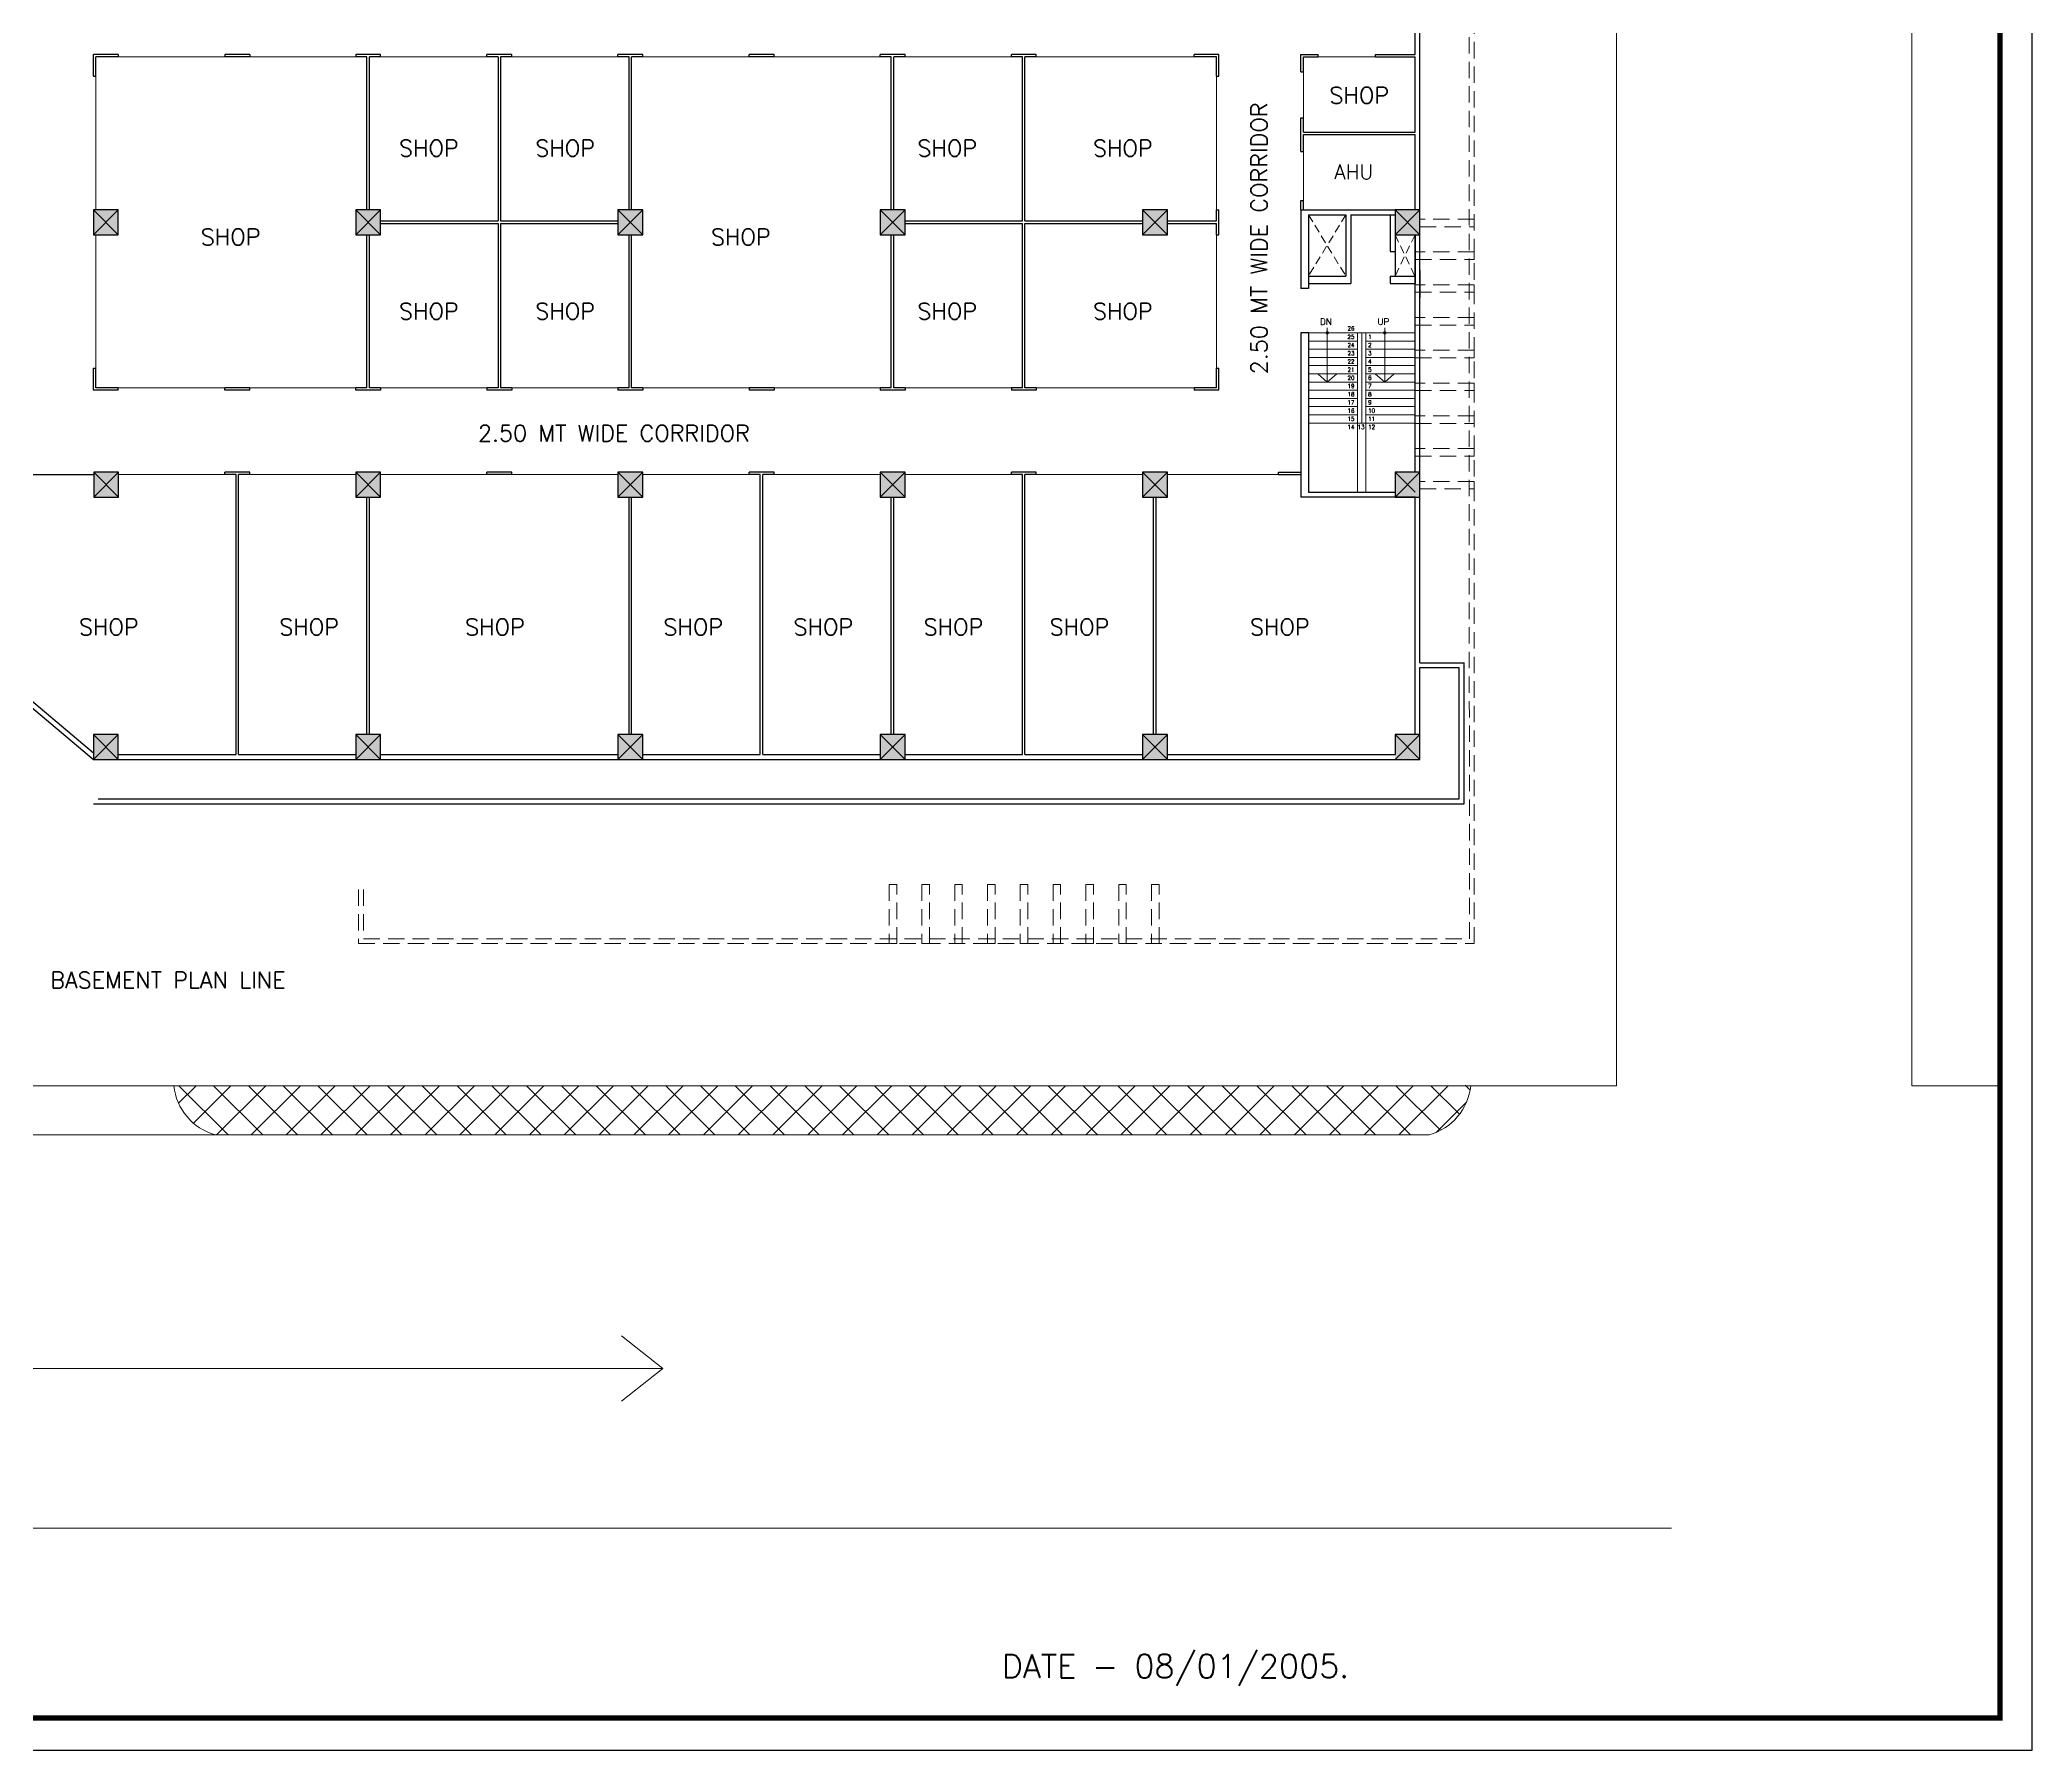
# Model space of a CAD drawing. Extents: x -14054 to 906348, y -36965 to 188562.
# Drawn here: x 231380 to 292146, y 46410 to 98576 of the extents above; entities that cross this region are included whole.
import ezdxf

# ---------------------------------------------------------------- set-up
doc = ezdxf.new("R2010")
doc.units = 0
doc.header["$LTSCALE"] = 1000
doc.header["$MEASUREMENT"] = 0
doc.linetypes.add('DASHED', pattern=[0.75, 0.5, -0.25])
doc.linetypes.add('HIDDEN', pattern=[0.375, 0.25, -0.125])
for name, color, linetype in [('BOR', 5, 'CONTINUOUS'), ('COL', 5, 'CONTINUOUS'), ('DOOR', 6, 'CONTINUOUS'), ('HATCH', 9, 'CONTINUOUS'), ('SOLID', 252, 'CONTINUOUS')]:
    doc.layers.add(name, color=color, linetype=linetype)
for name, color, linetype, lineweight in [('HIDDEN', 7, 'HIDDEN', 15), ('STAIR', 4, 'CONTINUOUS', 15), ('TEXT', 3, 'CONTINUOUS', 15), ('WALL', 2, 'CONTINUOUS', 30), ('WIN', 6, 'CONTINUOUS', 9)]:
    doc.layers.add(name, color=color, linetype=linetype, lineweight=lineweight)
doc.styles.add('ROMAN', font='ROMANS')

# ---------------------------------------------------------------- blocks, each defined once
blk = doc.blocks.new('*U46')
at = {"layer": 'HATCH'}
h = blk.add_hatch(dxfattribs=at)
h.set_pattern_fill('ANSI37', color=256, scale=6000, style=0)
h.set_pattern_definition([(45, (172774.2, -61396.8), (-530.33, 530.33), []), (135, (172774.2, -61396.8), (-530.33, -530.33), [])])
h.paths.add_polyline_path([(235467.35, 66677.38, 0.30804434), (236732.41, 65177.38), (273755.8, 65177.38, 0.31285241), (275023.73, 66707.83, -0.02761163), (274472.76, 66677.38)])
at = {"layer": 'SOLID'}
for points in [[(233012.76, 92633.38), (233772.76, 92633.38), (233772.76, 93393.38), (233012.76, 93393.38)], [(241012.76, 92633.38), (241772.76, 92633.38), (241772.76, 93393.38), (241012.76, 93393.38)], [(249012.76, 92633.38), (249772.76, 92633.38), (249772.76, 93393.38), (249012.76, 93393.38)], [(257012.76, 92633.38), (257772.76, 92633.38), (257772.76, 93393.38), (257012.76, 93393.38)], [(265012.76, 92633.38), (265772.76, 92633.38), (265772.76, 93393.38), (265012.76, 93393.38)], [(272712.76, 92629.38), (273472.76, 92629.38), (273472.76, 93389.38), (272712.76, 93389.38)], [(233022.76, 84629.38), (233782.76, 84629.38), (233782.76, 85389.38), (233022.76, 85389.38)], [(241012.76, 84629.38), (241772.76, 84629.38), (241772.76, 85389.38), (241012.76, 85389.38)], [(249012.76, 84629.38), (249772.76, 84629.38), (249772.76, 85389.38), (249012.76, 85389.38)], [(257012.76, 84629.38), (257772.76, 84629.38), (257772.76, 85389.38), (257012.76, 85389.38)], [(265012.76, 84629.38), (265772.76, 84629.38), (265772.76, 85389.38), (265012.76, 85389.38)], [(272712.76, 84629.38), (273472.76, 84629.38), (273472.76, 85389.38), (272712.76, 85389.38)], [(233012.76, 76629.38), (233772.76, 76629.38), (233772.76, 77389.38), (233012.76, 77389.38)], [(241012.76, 76629.38), (241772.76, 76629.38), (241772.76, 77389.38), (241012.76, 77389.38)], [(249012.76, 76629.38), (249772.76, 76629.38), (249772.76, 77389.38), (249012.76, 77389.38)], [(257012.76, 76629.38), (257772.76, 76629.38), (257772.76, 77389.38), (257012.76, 77389.38)], [(265012.76, 76629.38), (265772.76, 76629.38), (265772.76, 77389.38), (265012.76, 77389.38)], [(272712.76, 76629.38), (273472.76, 76629.38), (273472.76, 77389.38), (272712.76, 77389.38)]]:
    blk.add_hatch(color=256, dxfattribs=at).paths.add_polyline_path(points)
at = {"layer": 'BOR', "color": 2, "ltscale": 140}
blk.add_lwpolyline([(159012.48, 141154.49), (159012.48, 46410.42), (292146.11, 46410.42), (292146.11, 141154.49)], close=True, dxfattribs=at)
at = {"layer": 'BOR', "ltscale": 140, "const_width": 162.65}
blk.add_lwpolyline([(291170.2, 47386.33), (159988.39, 47386.33), (159988.39, 140178.57), (291170.2, 140178.57)], close=True, dxfattribs=at)
at = {"layer": 'COL', "color": 7}
for p, q in [((233772.76, 93393.38), (233012.76, 92633.38)), ((233012.76, 93393.38), (233772.76, 92633.38)), ((241772.76, 93393.38), (241012.76, 92633.38)), ((241012.76, 93393.38), (241772.76, 92633.38)), ((249772.76, 93393.38), (249012.76, 92633.38)), ((249012.76, 93393.38), (249772.76, 92633.38)), ((257772.76, 93393.38), (257012.76, 92633.38)), ((257012.76, 93393.38), (257772.76, 92633.38)), ((265772.76, 93393.38), (265012.76, 92633.38)), ((265012.76, 93393.38), (265772.76, 92633.38)), ((273472.76, 93389.38), (272712.76, 92629.38)), ((272712.76, 93389.38), (273472.76, 92629.38)), ((273472.76, 93389.38), (272712.76, 92629.38)), ((272712.76, 93389.38), (273472.76, 92629.38)), ((233782.76, 85389.38), (233022.76, 84629.38)), ((233022.76, 85389.38), (233782.76, 84629.38)), ((241772.76, 85389.38), (241012.76, 84629.38)), ((241012.76, 85389.38), (241772.76, 84629.38)), ((249772.76, 85389.38), (249012.76, 84629.38)), ((249012.76, 85389.38), (249772.76, 84629.38)), ((257772.76, 85389.38), (257012.76, 84629.38)), ((257012.76, 85389.38), (257772.76, 84629.38)), ((265772.76, 85389.38), (265012.76, 84629.38)), ((265012.76, 85389.38), (265772.76, 84629.38)), ((273472.76, 85389.38), (272712.76, 84629.38)), ((272712.76, 85389.38), (273322.76, 84779.38)), ((233772.76, 77389.38), (233012.76, 76629.38)), ((233012.76, 77389.38), (233772.76, 76629.38)), ((241772.76, 77389.38), (241012.76, 76629.38)), ((241012.76, 77389.38), (241772.76, 76629.38)), ((249772.76, 77389.38), (249012.76, 76629.38)), ((249012.76, 77389.38), (249772.76, 76629.38)), ((257772.76, 77389.38), (257012.76, 76629.38)), ((257012.76, 77389.38), (257772.76, 76629.38)), ((265772.76, 77389.38), (265012.76, 76629.38)), ((265012.76, 77389.38), (265772.76, 76629.38)), ((273472.76, 77389.38), (272712.76, 76629.38)), ((272712.76, 77389.38), (273472.76, 76629.38))]:
    blk.add_line(p, q, dxfattribs=at)
at = {"layer": 'COL'}
for points in [[(233012.76, 92633.38), (233772.76, 92633.38), (233772.76, 93393.38), (233012.76, 93393.38)], [(241012.76, 92633.38), (241772.76, 92633.38), (241772.76, 93393.38), (241012.76, 93393.38)], [(249012.76, 92633.38), (249772.76, 92633.38), (249772.76, 93393.38), (249012.76, 93393.38)], [(257012.76, 92633.38), (257772.76, 92633.38), (257772.76, 93393.38), (257012.76, 93393.38)], [(265012.76, 92633.38), (265772.76, 92633.38), (265772.76, 93393.38), (265012.76, 93393.38)], [(272712.76, 92629.38), (273472.76, 92629.38), (273472.76, 93389.38), (272712.76, 93389.38)], [(233022.76, 84629.38), (233782.76, 84629.38), (233782.76, 85389.38), (233022.76, 85389.38)], [(241012.76, 84629.38), (241772.76, 84629.38), (241772.76, 85389.38), (241012.76, 85389.38)], [(249012.76, 84629.38), (249772.76, 84629.38), (249772.76, 85389.38), (249012.76, 85389.38)], [(257012.76, 84629.38), (257772.76, 84629.38), (257772.76, 85389.38), (257012.76, 85389.38)], [(265012.76, 84629.38), (265772.76, 84629.38), (265772.76, 85389.38), (265012.76, 85389.38)], [(272712.76, 84629.38), (273472.76, 84629.38), (273472.76, 85389.38), (272712.76, 85389.38)], [(233012.76, 76629.38), (233772.76, 76629.38), (233772.76, 77389.38), (233012.76, 77389.38)], [(241012.76, 76629.38), (241772.76, 76629.38), (241772.76, 77389.38), (241012.76, 77389.38)], [(249012.76, 76629.38), (249772.76, 76629.38), (249772.76, 77389.38), (249012.76, 77389.38)], [(257012.76, 76629.38), (257772.76, 76629.38), (257772.76, 77389.38), (257012.76, 77389.38)], [(265012.76, 76629.38), (265772.76, 76629.38), (265772.76, 77389.38), (265012.76, 77389.38)]]:
    blk.add_lwpolyline(points, close=True, dxfattribs=at)
blk.add_lwpolyline([(272712.76, 76629.38), (273472.76, 76629.38), (273472.76, 77389.38), (272712.76, 77389.38), (272712.76, 76779.38)], dxfattribs=at)
at = {"layer": 'DOOR', "linetype": 'Continuous'}
blk.add_line((272712.67, 92119.38), (272712.67, 91369.38), dxfattribs=at)
at = {"layer": 'DOOR'}
blk.add_line((230322.76, 85314.38), (233022.76, 85314.38), dxfattribs=at)
at = {"layer": 'HIDDEN'}
for p, q in [((270072.67, 93239.61), (271212.67, 91369.38)), ((271212.67, 93239.61), (270072.68, 91369.38)), ((273322.67, 92629.38), (272712.67, 91369.38)), ((272712.76, 92629.38), (273322.68, 91369.38))]:
    blk.add_line(p, q, dxfattribs=at)
at = {"layer": 'STAIR', "linetype": 'DASHED'}
for p, q in [((274979.85, 71160.24), (274979.69, 101228.95)), ((275129.85, 71010.24), (275129.69, 101228.95)), ((241099.82, 72660.24), (241099.82, 71010.24)), ((241249.82, 72660.24), (241249.82, 71160.24)), ((241249.82, 71160.24), (274979.85, 71160.24)), ((241099.82, 71010.24), (275129.85, 71010.24))]:
    blk.add_line(p, q, dxfattribs=at)
at = {"layer": 'STAIR'}
for p, q in [((271572.72, 89639.38), (270072.72, 89639.38)), ((271572.72, 89389.38), (270072.72, 89389.38)), ((271822.69, 89639.38), (273322.69, 89639.38)), ((271822.69, 89389.38), (273322.69, 89389.38)), ((271572.72, 89139.38), (270072.72, 89139.38)), ((271572.72, 88889.38), (270072.72, 88889.38)), ((271822.69, 89139.38), (273322.69, 89139.38)), ((271822.69, 88889.38), (273322.69, 88889.38)), ((271572.72, 88639.38), (270072.72, 88639.38)), ((271572.72, 88389.38), (270072.72, 88389.38)), ((271572.72, 88139.38), (270072.72, 88139.38)), ((271822.69, 88639.38), (273322.69, 88639.38)), ((271822.69, 88389.38), (273322.69, 88389.38)), ((271822.7, 88139.38), (273322.7, 88139.38)), ((271572.71, 87889.38), (270072.71, 87889.38)), ((271572.71, 87639.38), (270072.71, 87639.38)), ((271822.7, 87889.38), (273322.7, 87889.38)), ((271822.7, 87639.38), (273322.7, 87639.38)), ((271572.71, 87389.38), (270072.71, 87389.38)), ((271572.71, 87139.38), (270072.71, 87139.38)), ((271822.7, 87389.38), (273322.7, 87389.38)), ((271822.7, 87139.38), (273322.7, 87139.38)), ((271572.71, 86889.38), (270072.71, 86889.38)), ((271572.71, 86889.38), (271572.71, 84779.38)), ((271822.7, 86889.38), (273322.7, 86889.38)), ((271822.7, 86889.38), (271822.7, 84779.38)), ((250377.85, 58048.68), (249121.85, 59046.18)), ((221601.35, 58048.68), (250377.85, 58048.68)), ((250377.85, 58048.68), (249121.85, 57051.18))]:
    blk.add_line(p, q, dxfattribs=at)
at = {"layer": 'STAIR', "linetype": 'Continuous'}
for p, q in [((270648.72, 88139.38), (270648.72, 89789.38)), ((272398.69, 88139.38), (272398.69, 89789.38))]:
    blk.add_line(p, q, dxfattribs=at)
at = {"layer": 'STAIR', "color": 3}
blk.add_line((271697.71, 86889.38), (271697.71, 89639.38), dxfattribs=at)
at = {"layer": 'STAIR', "linetype": 'DASHED'}
for points in [[(273472.76, 92877.47), (275129.78, 92877.47), (275129.78, 93107.47), (273472.76, 93107.47)], [(273472.76, 84877.47), (275129.78, 84877.47), (275129.78, 85107.47), (273472.76, 85107.47)]]:
    blk.add_lwpolyline(points, dxfattribs=at)
for points in [[(273329.78, 91877.47), (275129.78, 91877.47), (275129.78, 92107.47), (273329.78, 92107.47)], [(273329.78, 90877.47), (275129.78, 90877.47), (275129.78, 91107.47), (273329.78, 91107.47)], [(273329.78, 89877.47), (275129.78, 89877.47), (275129.78, 90107.47), (273329.78, 90107.47)], [(273329.78, 88877.47), (275129.78, 88877.47), (275129.78, 89107.47), (273329.78, 89107.47)], [(273329.78, 87877.47), (275129.78, 87877.47), (275129.78, 88107.47), (273329.78, 88107.47)], [(273329.78, 86877.47), (275129.78, 86877.47), (275129.78, 87107.47), (273329.78, 87107.47)], [(273329.78, 85877.47), (275129.78, 85877.47), (275129.78, 86107.47), (273329.78, 86107.47)], [(257284.82, 72810.24), (257284.82, 71010.24), (257514.82, 71010.24), (257514.82, 72810.24)], [(258284.82, 72810.24), (258284.82, 71010.24), (258514.82, 71010.24), (258514.82, 72810.24)], [(259284.82, 72810.24), (259284.82, 71010.24), (259514.82, 71010.24), (259514.82, 72810.24)], [(260284.82, 72810.24), (260284.82, 71010.24), (260514.82, 71010.24), (260514.82, 72810.24)], [(261284.82, 72810.24), (261284.82, 71010.24), (261514.82, 71010.24), (261514.82, 72810.24)], [(262284.82, 72810.24), (262284.82, 71010.24), (262514.82, 71010.24), (262514.82, 72810.24)], [(263284.82, 72810.24), (263284.82, 71010.24), (263514.82, 71010.24), (263514.82, 72810.24)], [(264284.82, 72810.24), (264284.82, 71010.24), (264514.82, 71010.24), (264514.82, 72810.24)], [(265284.82, 72810.24), (265284.82, 71010.24), (265514.82, 71010.24), (265514.82, 72810.24)]]:
    blk.add_lwpolyline(points, close=True, dxfattribs=at)
at = {"layer": 'STAIR', "linetype": 'Continuous', "const_width": 50}
for points in [[(270648.72, 89664.38, 1), (270648.72, 89614.38, 1)], [(272398.69, 89664.38, 1), (272398.69, 89614.38, 1)]]:
    blk.add_lwpolyline(points, format="xyb", close=True, dxfattribs=at)
at = {"layer": 'STAIR', "color": 3}
blk.add_lwpolyline([(271822.69, 89639.38), (271572.7, 89639.38), (271572.69, 89639.38), (271572.7, 86889.38), (271572.71, 86889.38), (271822.7, 86889.38)], close=True, dxfattribs=at)
at = {"layer": 'STAIR', "linetype": 'Continuous'}
for points in [[(270361.04, 88389.38), (270648.72, 88139.38), (270936.41, 88389.38)], [(272111.01, 88389.38), (272398.69, 88139.38), (272686.37, 88389.38)]]:
    blk.add_lwpolyline(points, dxfattribs=at)
at = {"layer": 'TEXT', "color": 3, "ltscale": 140}
for p, q in [((279472.76, 66677.38), (279472.76, 107108.42)), ((288472.76, 66677.38), (288472.76, 107108.42)), ((171074.81, 66677.38), (279472.76, 66677.38)), ((288472.76, 66677.38), (291170.2, 66677.38)), ((273755.8, 65177.38), (197571.3, 65177.38)), ((281148.8, 53177.38), (165375.8, 53177.38))]:
    blk.add_line(p, q, dxfattribs=at)
for centre, start, end in [((237201.72, 66856.64), 185.9009718, 254.3855824), ((273286.48, 66856.64), 285.6144176, 354.0990282)]:
    blk.add_arc(centre, 1743.61, start, end, dxfattribs=at)
at = {"layer": 'WALL', "color": 2, "ltscale": 140}
for p, q in [((273322.76, 98129.37), (273322.76, 100626.38)), ((273472.76, 93389.38), (273472.76, 100626.38)), ((272122.76, 98054.38), (272122.76, 98129.38)), ((273322.76, 95759.38), (273322.76, 98054.37)), ((273322.76, 93389.38), (273322.76, 95684.38)), ((273322.76, 85389.38), (273322.76, 92629.38)), ((273472.76, 85389.38), (273472.76, 92629.38)), ((273322.76, 77389.38), (273322.76, 84629.38)), ((273472.76, 79578.34), (273472.76, 84629.38)), ((224754.6, 83589.76), (233012.76, 76629.38)), ((224759, 83782.43), (233012.76, 76832.02)), ((273472.76, 77389.38), (273472.76, 79428.34))]:
    blk.add_line(p, q, dxfattribs=at)
at = {"layer": 'WALL'}
for p, q in [((233772.76, 98129.38), (233012.76, 98129.38)), ((233012.76, 97469.38), (233012.76, 98129.38)), ((233772.76, 98054.38), (233087.76, 98054.38)), ((233087.76, 97469.38), (233087.76, 98054.38)), ((233772.76, 98129.38), (233772.76, 98054.38)), ((237780.26, 98129.38), (237020.26, 98129.38)), ((237020.26, 98129.38), (237020.26, 98054.38)), ((237780.26, 98054.38), (237020.26, 98054.38)), ((237780.26, 98129.38), (237780.26, 98054.38)), ((241772.76, 98129.38), (241012.76, 98129.38)), ((241012.76, 98129.38), (241012.76, 98054.38)), ((241355.26, 98054.38), (241012.76, 98054.38)), ((241355.26, 93393.38), (241355.26, 98054.38)), ((241772.76, 98054.38), (241430.26, 98054.38)), ((241430.26, 93393.38), (241430.26, 98054.38)), ((241772.76, 98054.38), (241772.76, 98129.38)), ((245017.26, 98054.38), (245017.26, 98129.38)), ((245777.26, 98129.38), (245017.26, 98129.38)), ((245353.76, 98054.38), (245017.26, 98054.38)), ((245353.76, 98054.38), (245353.76, 93050.88)), ((245777.26, 98054.38), (245428.76, 98054.38)), ((245428.76, 98054.38), (245428.76, 93050.88)), ((245777.26, 98054.38), (245777.26, 98129.38)), ((249012.76, 98054.38), (249012.76, 98129.38)), ((249772.76, 98129.38), (249012.76, 98129.38)), ((249352.26, 98054.38), (249012.76, 98054.38)), ((249352.26, 93393.38), (249352.26, 98054.38)), ((249772.76, 98054.38), (249427.26, 98054.38)), ((249427.26, 93393.38), (249427.26, 98054.38)), ((249772.76, 98054.38), (249772.76, 98129.38)), ((253014.26, 98054.38), (253014.26, 98129.38)), ((253774.26, 98129.38), (253014.26, 98129.38)), ((253774.26, 98054.38), (253014.26, 98054.38)), ((253774.26, 98054.38), (253774.26, 98129.38)), ((257012.76, 98054.38), (257012.76, 98129.38)), ((257772.76, 98129.38), (257012.76, 98129.38)), ((257349.26, 98054.38), (257012.76, 98054.38)), ((257349.26, 93393.38), (257349.26, 98054.38)), ((257772.76, 98054.38), (257424.26, 98054.38)), ((257424.26, 93393.38), (257424.26, 98054.38)), ((257772.76, 98054.38), (257772.76, 98129.38)), ((261011.26, 98054.38), (261011.26, 98129.38)), ((261771.26, 98129.38), (261011.26, 98129.38)), ((261347.76, 98054.38), (261011.26, 98054.38)), ((261347.76, 93050.88), (261347.76, 98054.38)), ((261771.26, 98054.38), (261422.76, 98054.38)), ((261422.76, 93050.88), (261422.76, 98054.38)), ((261771.26, 98054.38), (261771.26, 98129.38)), ((267342.76, 98129.38), (266582.76, 98129.38)), ((266582.76, 98054.38), (266582.76, 98129.38)), ((267267.76, 98054.38), (266582.76, 98054.38)), ((267267.76, 97469.38), (267267.76, 98054.38)), ((267342.76, 97469.38), (267342.76, 98129.38)), ((269842.67, 98129.38), (270370.01, 98129.38)), ((269842.67, 97602.04), (269842.67, 98129.38)), ((269917.67, 98054.38), (270370.01, 98054.38)), ((269917.67, 97602.04), (269917.67, 98054.38)), ((270370.01, 98054.38), (270370.01, 98129.38)), ((272122.76, 98129.38), (273322.76, 98129.37)), ((272122.76, 98054.38), (273322.76, 98054.37)), ((233012.76, 97469.38), (233087.76, 97469.38)), ((267267.76, 97469.38), (267342.76, 97469.38)), ((269842.67, 97602.04), (269917.67, 97602.04)), ((269842.67, 96202.05), (269917.67, 96202.05)), ((269842.67, 95173.45), (269842.67, 96202.05)), ((269917.67, 95759.38), (269917.67, 96202.05)), ((269917.67, 95759.38), (273322.76, 95759.38)), ((269917.67, 95684.38), (273322.76, 95684.38)), ((269917.67, 95173.45), (269917.67, 95684.38)), ((269842.67, 95173.45), (269917.67, 95173.45)), ((269842.67, 93389.38), (269842.67, 93673.45)), ((269842.67, 93673.45), (269917.67, 93673.45)), ((269917.67, 93389.38), (269917.67, 93673.45)), ((241772.76, 93050.88), (245353.76, 93050.88)), ((241772.76, 92975.88), (245353.76, 92975.88)), ((245353.76, 92975.88), (245353.76, 87964.38)), ((245428.76, 93050.88), (249012.76, 93050.88)), ((245428.76, 92975.88), (249012.76, 92975.88)), ((245428.76, 92975.88), (245428.76, 87964.38)), ((257772.76, 93050.88), (261347.76, 93050.88)), ((257772.76, 92975.88), (261347.76, 92975.88)), ((261347.76, 87964.38), (261347.76, 92975.88)), ((261422.76, 93050.88), (265012.76, 93050.88)), ((261422.76, 87964.38), (261422.76, 92975.88)), ((261422.76, 92975.88), (265012.76, 92975.88)), ((265772.76, 93050.88), (267267.76, 93050.88)), ((265772.76, 92975.88), (267267.76, 92975.88)), ((267267.76, 93393.38), (267342.76, 93393.38)), ((267267.76, 93050.88), (267267.76, 93393.38)), ((267267.76, 92633.38), (267267.76, 92975.88)), ((267342.76, 92633.38), (267342.76, 93393.38)), ((271362.67, 93239.61), (272712.76, 93239.61)), ((241355.26, 87964.38), (241355.26, 92633.38)), ((241430.26, 87964.38), (241430.26, 92633.38)), ((249352.26, 87964.38), (249352.26, 92633.38)), ((249427.26, 87964.38), (249427.26, 92633.38)), ((257349.26, 87964.38), (257349.26, 92633.38)), ((257424.26, 87964.38), (257424.26, 92633.38)), ((267267.76, 92633.38), (267342.76, 92633.38)), ((270072.72, 90989.38), (269842.68, 90989.38)), ((270072.72, 91139.38), (270072.68, 91139.38)), ((270072.72, 89639.38), (269842.69, 89639.38)), ((233012.76, 87889.38), (233012.76, 88557.38)), ((233012.76, 88557.38), (233087.76, 88557.38)), ((233087.76, 87964.38), (233087.76, 88557.38)), ((267267.76, 87964.38), (267267.76, 88557.38)), ((267267.76, 88557.38), (267342.76, 88557.38)), ((267342.76, 87889.38), (267342.76, 88557.38)), ((233772.76, 87889.38), (233012.76, 87889.38)), ((233772.76, 87964.38), (233087.76, 87964.38)), ((233772.76, 87889.38), (233772.76, 87964.38)), ((237780.26, 87964.38), (237020.26, 87964.38)), ((237020.26, 87889.38), (237020.26, 87964.38)), ((237780.26, 87889.38), (237020.26, 87889.38)), ((237780.26, 87889.38), (237780.26, 87964.38)), ((241012.76, 87889.38), (241012.76, 87964.38)), ((241355.26, 87964.38), (241012.76, 87964.38)), ((241772.76, 87889.38), (241012.76, 87889.38)), ((241772.76, 87964.38), (241430.26, 87964.38)), ((241772.76, 87964.38), (241772.76, 87889.38)), ((245017.26, 87964.38), (245017.26, 87889.38)), ((245353.76, 87964.38), (245017.26, 87964.38)), ((245777.26, 87889.38), (245017.26, 87889.38)), ((245777.26, 87964.38), (245428.76, 87964.38)), ((245777.26, 87964.38), (245777.26, 87889.38)), ((249012.76, 87964.38), (249012.76, 87889.38)), ((249352.26, 87964.38), (249012.76, 87964.38)), ((249772.76, 87889.38), (249012.76, 87889.38)), ((249772.76, 87964.38), (249427.26, 87964.38)), ((249772.76, 87964.38), (249772.76, 87889.38)), ((253014.26, 87964.38), (253014.26, 87889.38)), ((253774.26, 87964.38), (253014.26, 87964.38)), ((253774.26, 87889.38), (253014.26, 87889.38)), ((253774.26, 87964.38), (253774.26, 87889.38)), ((257012.76, 87964.38), (257012.76, 87889.38)), ((257349.26, 87964.38), (257012.76, 87964.38)), ((257772.76, 87889.38), (257012.76, 87889.38)), ((257772.76, 87964.38), (257424.26, 87964.38)), ((257772.76, 87964.38), (257772.76, 87889.38)), ((261011.26, 87964.38), (261011.26, 87889.38)), ((261347.76, 87964.38), (261011.26, 87964.38)), ((261771.26, 87889.38), (261011.26, 87889.38)), ((261771.26, 87964.38), (261422.76, 87964.38)), ((261771.26, 87964.38), (261771.26, 87889.38)), ((267267.76, 87964.38), (266582.76, 87964.38)), ((266582.76, 87964.38), (266582.76, 87889.38)), ((267342.76, 87889.38), (266582.76, 87889.38)), ((237780.26, 85389.38), (237020.26, 85389.38)), ((237020.26, 85314.38), (237020.26, 85389.38)), ((237362.76, 85314.38), (237020.26, 85314.38)), ((237362.76, 76779.38), (237362.76, 85314.38)), ((237780.26, 85314.38), (237437.76, 85314.38)), ((237437.76, 76779.38), (237437.76, 85314.38)), ((237780.26, 85314.38), (237780.26, 85389.38)), ((245017.26, 85314.38), (245017.26, 85389.38)), ((245777.26, 85389.38), (245017.26, 85389.38)), ((245777.26, 85314.38), (245017.26, 85314.38)), ((245777.26, 85314.38), (245777.26, 85389.38)), ((253014.26, 85314.38), (253014.26, 85389.38)), ((253774.26, 85389.38), (253014.26, 85389.38)), ((253353.76, 85314.38), (253014.26, 85314.38)), ((253353.76, 76779.38), (253353.76, 85314.38)), ((253774.26, 85314.38), (253428.76, 85314.38)), ((253428.76, 76779.38), (253428.76, 85314.38)), ((253774.26, 85314.38), (253774.26, 85389.38)), ((261011.26, 85314.38), (261011.26, 85389.38)), ((261771.26, 85389.38), (261011.26, 85389.38)), ((261347.76, 85314.38), (261011.26, 85314.38)), ((261347.76, 76779.38), (261347.76, 85314.38)), ((261771.26, 85314.38), (261422.76, 85314.38)), ((261422.76, 76779.38), (261422.76, 85314.38)), ((261771.26, 85314.38), (261771.26, 85389.38)), ((269157.71, 85314.39), (269157.71, 85389.39)), ((269157.71, 85389.39), (269842.71, 85389.38)), ((269157.71, 85314.39), (269842.71, 85314.38)), ((241355.26, 77389.38), (241355.26, 84629.38)), ((241430.26, 77389.38), (241430.26, 84629.38)), ((249352.26, 77389.38), (249352.26, 84629.38)), ((249427.26, 77389.38), (249427.26, 84629.38)), ((257349.26, 77389.38), (257349.26, 84629.38)), ((257424.26, 77389.38), (257424.26, 84629.38)), ((265349.26, 77389.38), (265349.26, 84629.38)), ((265424.26, 77389.38), (265424.26, 84629.38)), ((273322.76, 84629.38), (269842.71, 84629.38)), ((270072.71, 84779.38), (272712.76, 84779.38)), ((273472.76, 79578.34), (274822.76, 79578.34)), ((273472.76, 79428.34), (274672.76, 79428.34)), ((274672.76, 75428.59), (274672.76, 79428.34)), ((274822.76, 75278.59), (274822.76, 79578.34)), ((233772.76, 76779.38), (237362.76, 76779.38)), ((233772.76, 76629.38), (241012.76, 76629.38)), ((237437.76, 76779.38), (241012.76, 76779.38)), ((241772.76, 76779.38), (249012.76, 76779.38)), ((241772.76, 76629.38), (249012.76, 76629.38)), ((249772.76, 76779.38), (253353.76, 76779.38)), ((249772.76, 76629.38), (257012.76, 76629.38)), ((253428.76, 76779.38), (257012.76, 76779.38)), ((257772.76, 76779.38), (261347.76, 76779.38)), ((257772.76, 76629.38), (265012.76, 76629.38)), ((261422.76, 76779.38), (265012.76, 76779.38)), ((265772.76, 76779.38), (272712.76, 76779.38)), ((265772.76, 76629.38), (272712.76, 76629.38)), ((233162.76, 75428.59), (274672.76, 75428.59)), ((233012.76, 75278.59), (274822.76, 75278.59))]:
    blk.add_line(p, q, dxfattribs=at)
at = {"layer": 'WALL', "linetype": 'Continuous'}
for p, q in [((269842.67, 93389.38), (269842.68, 90989.38)), ((269842.67, 93389.38), (272712.76, 93389.38)), ((270072.67, 93239.61), (270072.68, 90989.38)), ((270072.67, 93239.38), (271212.67, 93239.38)), ((270072.67, 93239.38), (270072.68, 91369.38)), ((271212.67, 93239.38), (271212.67, 91369.38)), ((271362.67, 93239.61), (271362.67, 91139.38)), ((272562.67, 93239.6), (272562.67, 92119.16)), ((272712.76, 92629.16), (272712.67, 92119.16)), ((273322.67, 92629.38), (273322.68, 91139.38)), ((272562.67, 92119.16), (272712.67, 92119.16)), ((270072.68, 91369.38), (271212.67, 91369.38)), ((272562.67, 91369.38), (273322.68, 91369.38)), ((272562.67, 91369.38), (272562.67, 91139.38)), ((273472.68, 91551.25), (273472.68, 90712.89)), ((270072.68, 91139.38), (271362.67, 91139.38)), ((272562.67, 91139.38), (273322.68, 91139.38)), ((269842.69, 89639.38), (269842.71, 84629.38)), ((270072.69, 89639.38), (270072.71, 84779.38))]:
    blk.add_line(p, q, dxfattribs=at)
at = {"layer": 'WIN'}
for p, q in [((233772.76, 98054.38), (237020.26, 98054.38)), ((237780.26, 98054.38), (241012.76, 98054.38)), ((241772.76, 98054.38), (245017.26, 98054.38)), ((245777.26, 98054.38), (249012.76, 98054.38)), ((249772.76, 98054.38), (253014.26, 98054.38)), ((253774.26, 98054.38), (257012.76, 98054.38)), ((257772.76, 98054.38), (261011.26, 98054.38)), ((261771.26, 98054.38), (266582.76, 98054.38)), ((272122.76, 98054.38), (270370.01, 98054.38)), ((233087.76, 97469.38), (233087.76, 93393.38)), ((267267.76, 97469.38), (267267.76, 93393.38)), ((269917.67, 97602.04), (269917.67, 96202.05)), ((269917.67, 95173.45), (269917.67, 93673.45)), ((233087.76, 88557.38), (233087.76, 92633.38)), ((267267.76, 92633.38), (267267.76, 88557.38)), ((233772.76, 87964.38), (237020.26, 87964.38)), ((237780.26, 87964.38), (241012.76, 87964.38)), ((241772.76, 87964.38), (245017.26, 87964.38)), ((245777.26, 87964.38), (249012.76, 87964.38)), ((249772.76, 87964.38), (253014.26, 87964.38)), ((253774.26, 87964.38), (257012.76, 87964.38)), ((257772.76, 87964.38), (261011.26, 87964.38)), ((261771.26, 87964.38), (266582.76, 87964.38)), ((233782.76, 85314.38), (237020.26, 85314.38)), ((237780.26, 85314.38), (241012.76, 85314.38)), ((241772.76, 85314.38), (245017.26, 85314.38)), ((245777.26, 85314.38), (249012.76, 85314.38)), ((249772.76, 85314.38), (253014.26, 85314.38)), ((253774.26, 85314.38), (257012.76, 85314.38)), ((257772.76, 85314.38), (261011.26, 85314.38)), ((261771.26, 85314.38), (265012.76, 85314.38)), ((265772.76, 85314.38), (269157.71, 85314.39))]:
    blk.add_line(p, q, dxfattribs=at)
at = {"layer": 'BOR', "color": 3, "ltscale": 140, "style": 'ROMAN'}
blk.add_text('DATE - 08/01/2005.', height=714.7359, dxfattribs=at).set_placement((260719.58, 48614.78))
at = {"layer": 'TEXT', "color": 3, "ltscale": 140, "style": 'ROMAN'}
for s, height, p in [('SHOP', 500, (270711.71, 96633.73)), ('SHOP', 500, (242335.21, 95021.23)), ('SHOP', 500, (246492.71, 95021.23)), ('SHOP', 500, (258146.21, 95021.23)), ('SHOP', 500, (263500.71, 95021.23)), ('AHU', 450, (270857.34, 94327.11)), ('SHOP', 500, (236288.21, 92314.73)), ('SHOP', 500, (251847.21, 92314.73)), ('SHOP', 500, (242335.21, 90048.73)), ('SHOP', 500, (246492.71, 90048.73)), ('SHOP', 500, (258146.21, 90048.73)), ('SHOP', 500, (263500.71, 90048.73)), ('DN', 200, (270422.91, 89881.19)), ('UP', 200, (272172.87, 89881.19)), ('25', 125, (271263.01, 89454.4)), ('26', 125, (271263.03, 89712.2)), ('24', 125, (271263.05, 89204.4)), ('2', 125, (271891.54, 89204.4)), ('1', 125, (271891.53, 89454.4)), ('23', 125, (271263.02, 88954.4)), ('22', 125, (271263.04, 88704.4)), ('3', 125, (271891.54, 88954.4)), ('4', 125, (271891.54, 88704.4)), ('20', 125, (271263.02, 88204.4)), ('21', 125, (271263.04, 88454.4)), ('5', 125, (271891.53, 88454.4)), ('6', 125, (271891.53, 88204.4)), ('19', 125, (271263.04, 87954.4)), ('18', 125, (271263.04, 87704.4)), ('17', 125, (271263.04, 87454.4)), ('7', 125, (271891.53, 87954.4)), ('8', 125, (271891.53, 87704.4)), ('9', 125, (271891.53, 87454.4)), ('16', 125, (271263.04, 87204.4)), ('15', 125, (271263.04, 86954.4)), ('10', 125, (271891.53, 87204.4)), ('11', 125, (271891.53, 86954.4)), ('2.50 MT WIDE CORRIDOR', 500, (244742.27, 86328.32)), ('14', 125, (271263.03, 86704.4)), ('13', 125, (271569.53, 86704.4)), ('12', 125, (271891.53, 86704.4)), ('SHOP', 500, (232571.71, 80418.23)), ('SHOP', 500, (238681.71, 80418.23)), ('SHOP', 500, (244351.21, 80418.23)), ('SHOP', 500, (250398.21, 80418.23)), ('SHOP', 500, (254366.71, 80418.23)), ('SHOP', 500, (258335.21, 80418.23)), ('SHOP', 500, (262178.21, 80418.23)), ('SHOP', 500, (268288.21, 80418.23)), ('BASEMENT PLAN LINE', 500, (231698.05, 69647.84))]:
    blk.add_text(s, height=height, dxfattribs=at).set_placement(p)
blk.add_text('2.50 MT WIDE CORRIDOR', height=500, rotation=90, dxfattribs=at).set_placement((268817.54, 88375.1))

msp = doc.modelspace()

# ---------------------------------------------------------------- block references
at = {"layer": 'TEXT'}
msp.add_blockref('*U46', (0, 0), dxfattribs=at)

doc.saveas('drawing.dxf')
